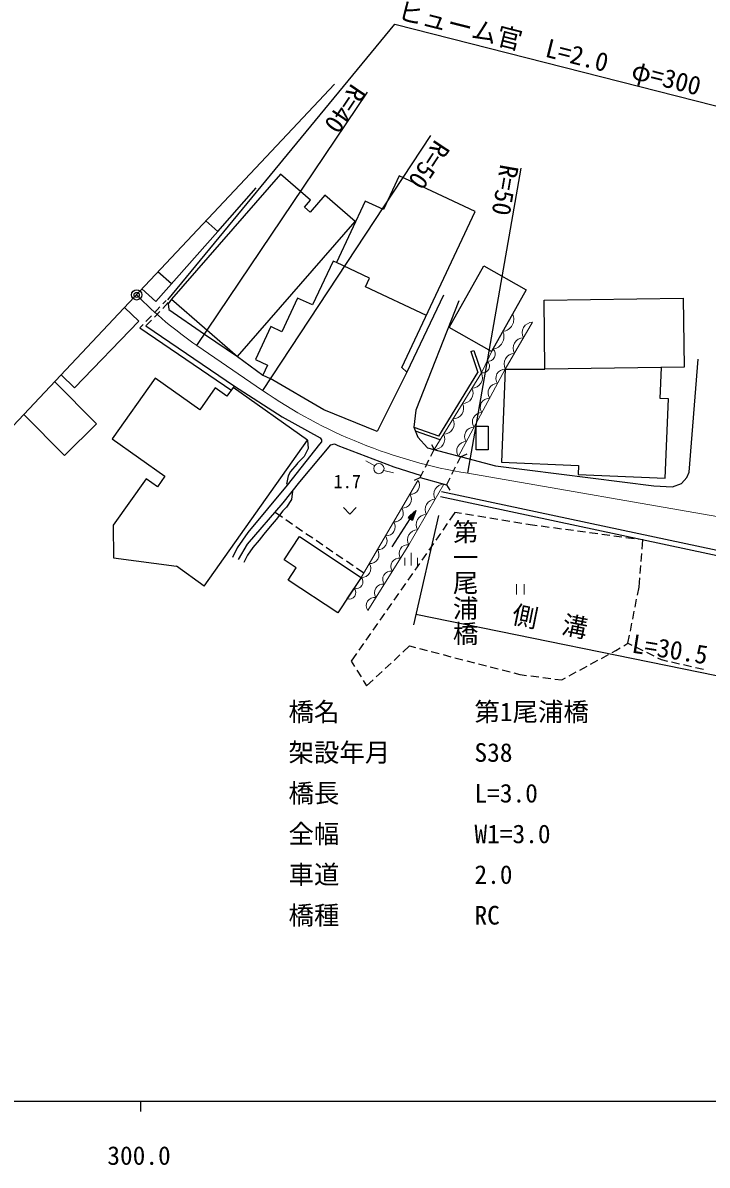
# Model space of a CAD drawing. Units: millimetres, scale not verified. Extents: x 40000 to 680000, y 20000 to 380000.
# Drawn here: x 356425 to 423688, y 198715 to 311022 of the extents above; entities that cross this region are included whole.
import ezdxf
from ezdxf.enums import TextEntityAlignment as Align

# ---------------------------------------------------------------- set-up
doc = ezdxf.new("R2010")
doc.units = ezdxf.units.MM
doc.header["$LTSCALE"] = 1000
doc.header["$PDMODE"] = 32
doc.header["$PDSIZE"] = 500
for name, color, linetype, lineweight in [('M-BGD', 7, 'Continuous', 25), ('M-BMK', 2, 'Continuous', 13), ('M-BMK-SRVR', 3, 'Continuous', 25), ('M-STR-HTXT', 7, 'Continuous', 25), ('M-TTL-BAND', 7, 'Continuous', 25)]:
    doc.layers.add(name, color=color, linetype=linetype, lineweight=lineweight)
doc.layers.add('M-OTRS', color=6, linetype='Continuous')
doc.layers.add('M-STR-STR1', color=1, linetype='Continuous')
doc.styles.add('@ＭＳ ゴシック', font='')
doc.styles.add('ＭＳ ゴシック', font='')
doc.styles.get('@ＭＳ ゴシック').set_extended_font_data('@MS Gothic')
doc.styles.get('ＭＳ ゴシック').set_extended_font_data('MS Gothic')

msp = doc.modelspace()

# ---------------------------------------------------------------- linework, layer by layer
at = {"layer": 'M-BGD'}
for p, q in [((373536, 279303), (390308, 304191)), ((396503, 299931), (379977, 274891)), ((400158, 266734), (405410, 296746)), ((381735, 296150), (371041, 283870)), ((384689, 293578), (381735, 296150)), ((393416, 295968), (391866, 292664)), ((400878, 292467), (393416, 295968)), ((375591, 290520), (379352, 294790)), ((384100, 292902), (384689, 293578)), ((386098, 294071), (384658, 292417)), ((389078, 291476), (386098, 294071)), ((390080, 293501), (387240, 287446)), ((391866, 292664), (390080, 293501)), ((384658, 292417), (384100, 292902)), ((393690, 277144), (400878, 292467)), ((375591, 290520), (374424, 291551)), ((377532, 278218), (389078, 291476)), ((369512, 283642), (375591, 290520)), ((386913, 287600), (384888, 283282)), ((387240, 287446), (386913, 287600)), ((371033, 285363), (369700, 286542)), ((390509, 285913), (387240, 287446)), ((398333, 281082), (401739, 287117)), ((401739, 287117), (405913, 284762)), ((390112, 285066), (390509, 285913)), ((369512, 283642), (368126, 284867)), ((396090, 282262), (390112, 285066)), ((397757, 284241), (394162, 276665)), ((405913, 284762), (402506, 278726)), ((367824, 281686), (366412, 283051)), ((369906, 283098), (369354, 282519)), ((370722, 283520), (370177, 282948)), ((370504, 283727), (370182, 283388)), ((371041, 283870), (370717, 283411)), ((370717, 283411), (370769, 282840)), ((371041, 283870), (377532, 278218)), ((383437, 283963), (381880, 280644)), ((384888, 283282), (383437, 283963)), ((399273, 283692), (395041, 272934)), ((407655, 283759), (421337, 283946)), ((407748, 276981), (407655, 283759)), ((421337, 283946), (421430, 277168)), ((369078, 282230), (368526, 281650)), ((369901, 282659), (369350, 282079)), ((370769, 282840), (374274, 280398)), ((361501, 275147), (367824, 281686)), ((368250, 281361), (367928, 281022)), ((367928, 281022), (376964, 274890)), ((369074, 281790), (368529, 281219)), ((368529, 281219), (377245, 275304)), ((380791, 281155), (379282, 277938)), ((381880, 280644), (380791, 281155)), ((402506, 278726), (398333, 281082)), ((374274, 280398), (377532, 278218)), ((400466, 278706), (400750, 278803)), ((400466, 278706), (401163, 276647)), ((400750, 278803), (401493, 276610)), ((377532, 278218), (380003, 276389)), ((379282, 277938), (380469, 277382)), ((421912, 266837), (422819, 277954)), ((361501, 275147), (360177, 276427)), ((380469, 277382), (380003, 276389)), ((380003, 276389), (380742, 276043)), ((394162, 276665), (391261, 270829)), ((394162, 276665), (393690, 277144)), ((397311, 270391), (401163, 276647)), ((403850, 276975), (403459, 267821)), ((403850, 276975), (407748, 276981)), ((421430, 277168), (407748, 276981)), ((419069, 274079), (419200, 277136)), ((359544, 275752), (363654, 271592)), ((369427, 276090), (365201, 270124)), ((373812, 272984), (369427, 276090)), ((377100, 275168), (376490, 274307)), ((377100, 275168), (377245, 275304)), ((384411, 269990), (377100, 275168)), ((377245, 275304), (381918, 272299)), ((385999, 272968), (380742, 276043)), ((375330, 275128), (373812, 272984)), ((376490, 274307), (375330, 275128)), ((419896, 274044), (419069, 274079)), ((419563, 266264), (419896, 274044)), ((391261, 270829), (385999, 272968)), ((395041, 272934), (394862, 271280)), ((360507, 268483), (356511, 272528)), ((381918, 272299), (385635, 270207)), ((363654, 271592), (360507, 268483)), ((394862, 271280), (395257, 270282)), ((397311, 270391), (394878, 271240)), ((397440, 270029), (395024, 270871)), ((400986, 269030), (400986, 271368)), ((400986, 271368), (402149, 271368)), ((402149, 271368), (402149, 269030)), ((365201, 270124), (370391, 266449)), ((374257, 255653), (384411, 269990)), ((385578, 269585), (382411, 265564)), ((383663, 265891), (386714, 269538)), ((385779, 269839), (385578, 269585)), ((385635, 270207), (385791, 270011)), ((385791, 270011), (385779, 269839)), ((386714, 269538), (387051, 269629)), ((387051, 269629), (387401, 269473)), ((395257, 270282), (396213, 269230)), ((396596, 269562), (396845, 269061)), ((387401, 269473), (392895, 267374)), ((396213, 269230), (402876, 267453)), ((396523, 268415), (396845, 269061)), ((399436, 268370), (400103, 268641)), ((402149, 269030), (400986, 269030)), ((392895, 267374), (395577, 266511)), ((395989, 267341), (396345, 268057)), ((398927, 267345), (398570, 266629)), ((399436, 268370), (399105, 267703)), ((402876, 267453), (418458, 265490)), ((403459, 267821), (411034, 267497)), ((411034, 267497), (410997, 266630)), ((368549, 266189), (365317, 261626)), ((369654, 265407), (368549, 266189)), ((370391, 266449), (369654, 265407)), ((394928, 266060), (395490, 266336)), ((395490, 266336), (395811, 266982)), ((395490, 266336), (398061, 265603)), ((398392, 266270), (398061, 265603)), ((410997, 266630), (419563, 266264)), ((421176, 265737), (421689, 266319)), ((421689, 266319), (421912, 266837)), ((382411, 265564), (378548, 260930)), ((382011, 263830), (383663, 265891)), ((398061, 265603), (398409, 265088)), ((418458, 265490), (420290, 265412)), ((420290, 265412), (421176, 265737)), ((428409, 257825), (397468, 264429)), ((428514, 258314), (397573, 264918)), ((378519, 259770), (382011, 263830)), ((381215, 262905), (381944, 262407)), ((395057, 263094), (394289, 262402)), ((394750, 262817), (394421, 262315)), ((394465, 262286), (394903, 262956)), ((395057, 263094), (394509, 262257)), ((394553, 262229), (394991, 262898)), ((395057, 263094), (394729, 262113)), ((398899, 262891), (398377, 262141)), ((399553, 262784), (398899, 262891)), ((382274, 262182), (382935, 261731)), ((392717, 259519), (394509, 262257)), ((394289, 262402), (394729, 262113)), ((394442, 262540), (394333, 262373)), ((394377, 262344), (394596, 262679)), ((394926, 262702), (394597, 262200)), ((394641, 262171), (394860, 262506)), ((394795, 262309), (394685, 262142)), ((397282, 262578), (394817, 251827)), ((398148, 261813), (397691, 261156)), ((400737, 262590), (399948, 262719)), ((401921, 262396), (401132, 262525)), ((403105, 262202), (402316, 262331)), ((404290, 262007), (403500, 262137)), ((405474, 261813), (404684, 261943)), ((406522, 261641), (405868, 261748)), ((365317, 261626), (365349, 258438)), ((378548, 260930), (377506, 259418)), ((383266, 261506), (383927, 261055)), ((384257, 260830), (384918, 260379)), ((397462, 260828), (397005, 260171)), ((406985, 261579), (406522, 261641)), ((408174, 261419), (407381, 261526)), ((409364, 261259), (408571, 261366)), ((410553, 261099), (409760, 261206)), ((411742, 260939), (410949, 261046)), ((412931, 260779), (412139, 260886)), ((414121, 260619), (413328, 260726)), ((415310, 260459), (414517, 260566)), ((377609, 258255), (378519, 259770)), ((382104, 258231), (383614, 260515)), ((383614, 260515), (389681, 256504)), ((385249, 260154), (385910, 259703)), ((386240, 259478), (386901, 259027)), ((396777, 259843), (396320, 259187)), ((416499, 260299), (415706, 260406)), ((417358, 260184), (416896, 260246)), ((417286, 259263), (417358, 260184)), ((365349, 258438), (371513, 257597)), ((377506, 259418), (377022, 258456)), ((387231, 258801), (387892, 258351)), ((396091, 258858), (395634, 258202)), ((417192, 258067), (417255, 258864)), ((374257, 255653), (371513, 257597)), ((383296, 257444), (382104, 258231)), ((382502, 256242), (383296, 257444)), ((388223, 258125), (388884, 257675)), ((389214, 257449), (389943, 256952)), ((395405, 257873), (394948, 257217)), ((417098, 256871), (417161, 257668)), ((387377, 253019), (382502, 256242)), ((389681, 256504), (387377, 253019)), ((394720, 256889), (394263, 256232)), ((416994, 255552), (417066, 256472)), ((394034, 255904), (393577, 255247)), ((416836, 254748), (416994, 255552)), ((392663, 253934), (392206, 253278)), ((393348, 254919), (392891, 254263)), ((416605, 253571), (416759, 254356)), ((391977, 252949), (391520, 252293)), ((395061, 252889), (426343, 246511)), ((416373, 252393), (416528, 253178)), ((391291, 251965), (390834, 251308)), ((416142, 251216), (416296, 252001)), ((390606, 250980), (390149, 250323)), ((415907, 250020), (416065, 250823)), ((389920, 249995), (389463, 249338)), ((393791, 249160), (394437, 249757)), ((394437, 249757), (395018, 249607)), ((395405, 249507), (396180, 249307)), ((414342, 249114), (414726, 249323)), ((414726, 249323), (415144, 249570)), ((415489, 249773), (415907, 250020)), ((415907, 250020), (416280, 249838)), ((416639, 249662), (417358, 249311)), ((389234, 249010), (388712, 248260)), ((388712, 248260), (389039, 247732)), ((392910, 248344), (393497, 248888)), ((396567, 249207), (397342, 249007)), ((397729, 248907), (398504, 248707)), ((398891, 248607), (399665, 248407)), ((400053, 248307), (400827, 248106)), ((412233, 247969), (412936, 248351)), ((413287, 248542), (413990, 248923)), ((417717, 249135), (418436, 248784)), ((418795, 248608), (419168, 248426)), ((419168, 248426), (419804, 248281)), ((389250, 247392), (389672, 246712)), ((391149, 246714), (391736, 247258)), ((392030, 247529), (392617, 248073)), ((401215, 248006), (401989, 247806)), ((402376, 247706), (403151, 247506)), ((403538, 247406), (404313, 247206)), ((404700, 247106), (405282, 246956)), ((410124, 246824), (410827, 247205)), ((411178, 247396), (411881, 247778)), ((420194, 248192), (420974, 248014)), ((421364, 247925), (422144, 247746)), ((422534, 247657), (423314, 247479)), ((389882, 246372), (390210, 245845)), ((390210, 245845), (390855, 246442)), ((405282, 246956), (405946, 246870)), ((406343, 246818), (407136, 246716)), ((407533, 246664), (408327, 246562)), ((408723, 246510), (409388, 246424)), ((409388, 246424), (409772, 246633))]:
    msp.add_line(p, q, dxfattribs=at)
at = {"layer": 'M-BGD', "lineweight": 13}
for p, q in [((402633, 278951), (404577, 282395)), ((406524, 281588), (403850, 276975)), ((401493, 276610), (402633, 278951)), ((396845, 269061), (401493, 276610)), ((403850, 276975), (399244, 268422)), ((391007, 267469), (390133, 267956)), ((391895, 267026), (392867, 266791)), ((389681, 256504), (395266, 266040)), ((397818, 265672), (394364, 259690)), ((387939, 263358), (388564, 262733)), ((389189, 263358), (388564, 262733)), ((394364, 259690), (390331, 253241)), ((393959, 257682), (393959, 258432)), ((394584, 257682), (394584, 258932)), ((395209, 257682), (395209, 258432)), ((388283, 254389), (389681, 256504)), ((404954, 255823), (404954, 254823)), ((405704, 255823), (405704, 254823))]:
    msp.add_line(p, q, dxfattribs=at)
at = {"layer": 'M-BGD'}
for points in [[(384411, 269990), (384456, 269173), (384068, 268382), (383417, 267717), (383350, 267629), (382724, 266916), (382495, 266482), (382347, 265657)], [(382932, 264979), (382848, 264155), (382328, 263405), (381976, 263033), (381314, 262209), (380725, 261491), (380122, 260752), (379661, 260176), (379015, 259426), (378493, 258674), (378159, 257978)]]:
    msp.add_lwpolyline(points, dxfattribs=at)
at = {"layer": 'M-BGD', "lineweight": 13}
msp.add_circle((391425, 267194), 500, dxfattribs=at)
for centre, radius, start, end in [((403457, 281892), 1228, 276.90879, 24.2102), ((406545, 280549), 1040, 91.18127, 208.63438), ((402485, 280170), 1228, 276.90879, 24.2102), ((405654, 279011), 1040, 91.18127, 208.63438), ((402192, 278442), 674, 258.98599, 49.07905), ((401621, 277271), 674, 258.98599, 49.07905), ((404763, 277473), 1040, 91.18127, 208.63438), ((400572, 276136), 1036, 269.52579, 27.22549), ((403823, 276070), 905, 88.29417, 215.09208), ((403056, 274644), 905, 88.29417, 215.09208), ((399642, 274626), 1036, 269.52579, 27.22549), ((402288, 273219), 905, 88.29417, 215.09208), ((398712, 273116), 1036, 269.52579, 27.22549), ((397783, 271607), 1036, 269.52579, 27.22549), ((401520, 271793), 905, 88.29417, 215.09208), ((400752, 270368), 905, 88.29417, 215.09208), ((396853, 270097), 1036, 269.52579, 27.22549), ((399984, 268942), 905, 88.29417, 215.09208), ((394545, 265548), 873, 264.9432, 34.34626), ((397816, 264677), 996, 89.84872, 210.14679), ((393747, 264185), 873, 264.9432, 34.34626), ((396952, 263181), 996, 89.84872, 210.14679), ((392949, 262823), 873, 264.9432, 34.34626), ((392152, 261461), 873, 264.9432, 34.34626), ((396089, 261686), 996, 89.84872, 210.14679), ((391354, 260098), 873, 264.9432, 34.34626), ((395225, 260190), 996, 89.84872, 210.14679), ((394239, 258871), 829, 81.3405, 214.61017), ((390556, 258736), 873, 264.9432, 34.34626), ((393433, 257581), 829, 81.3405, 214.61017), ((389758, 257374), 873, 264.9432, 34.34626), ((389205, 256059), 652, 250.00648, 43.0533), ((392626, 256291), 829, 81.3405, 214.61017), ((388505, 255001), 652, 250.00648, 43.0533), ((391819, 255002), 829, 81.3405, 214.61017), ((391013, 253712), 829, 81.3405, 214.61017)]:
    msp.add_arc(centre, radius, start, end, dxfattribs=at)
at = {"layer": 'M-BMK'}
for p, q in [((379977, 274891), (373536, 279303)), ((432076, 261187), (400158, 266734))]:
    msp.add_line(p, q, dxfattribs=at)
for centre, radius, start, end in [((395156, 311088), 38441, 224.2324, 235.77662), ((408128, 315497), 49410, 235.268, 260.71838)]:
    msp.add_arc(centre, radius, start, end, dxfattribs=at)
at = {"layer": 'M-BMK-SRVR'}
msp.add_circle((367612, 284273), 500, dxfattribs=at)
at = {"layer": 'M-OTRS'}
msp.add_point((367612, 284273), dxfattribs=at)
at = {"layer": 'M-STR-HTXT'}
for p, q in [((370662, 283804), (392986, 310883)), ((392986, 310883), (427045, 302218)), ((349634, 265223), (387053, 304980))]:
    msp.add_line(p, q, dxfattribs=at)
at = {"layer": 'M-TTL-BAND'}
for p, q in [((40000, 205000), (579000, 205000)), ((368000, 205000), (368000, 204000))]:
    msp.add_line(p, q, dxfattribs=at)

# ---------------------------------------------------------------- texts
at = {"layer": 'M-BGD'}
for s, rotation, style, p in [('R=40', 236.024, 'ＭＳ ゴシック', (388293, 305446)), ('R=50', 236.577, 'ＭＳ ゴシック', (396503, 299931)), ('R=50', 260.075, 'ＭＳ ゴシック', (402825, 297278)), ('第一尾浦橋', 270, '@ＭＳ ゴシック', (398446, 262241))]:
    msp.add_text(s, height=1833, rotation=rotation, dxfattribs=dict(at, style=style)).set_placement(p, align=Align.BOTTOM_LEFT)
at = {"layer": 'M-BGD', "style": 'ＭＳ ゴシック'}
msp.add_text('1.7', height=1320, dxfattribs=at).set_placement((386967, 264877), align=Align.BOTTOM_LEFT)
at = {"layer": 'M-STR-HTXT', "style": 'ＭＳ ゴシック'}
for s, rotation, p in [('ヒューム官\u3000L=2.0\u3000φ=300', 345.726, (392986, 310883)), ('側\u3000溝', 348.477, (404283, 251486)), ('L=30.5', 351, (416115, 248576))]:
    msp.add_text(s, height=1833, rotation=rotation, dxfattribs=at).set_placement(p, align=Align.BOTTOM_LEFT)
at = {"layer": 'M-STR-STR1', "style": 'ＭＳ ゴシック'}
for s, p in [('橋名', (382538, 241819)), ('第1尾浦橋', (400815, 241819)), ('架設年月', (382538, 237819)), ('S38', (400815, 237819)), ('橋長', (382538, 233819)), ('L=3.0', (400815, 233819)), ('全幅', (382538, 229819)), ('W1=3.0', (400815, 229819)), ('車道', (382538, 225819)), ('2.0', (400815, 225819)), ('橋種', (382538, 221819)), ('RC', (400815, 221819))]:
    msp.add_text(s, height=1833, dxfattribs=at).set_placement(p, align=Align.BOTTOM_LEFT)
at = {"layer": 'M-TTL-BAND', "style": 'ＭＳ ゴシック'}
msp.add_text('300.0', height=1833, dxfattribs=at).set_placement((367844, 198195), align=Align.BOTTOM_CENTER)

doc.saveas('drawing.dxf')
